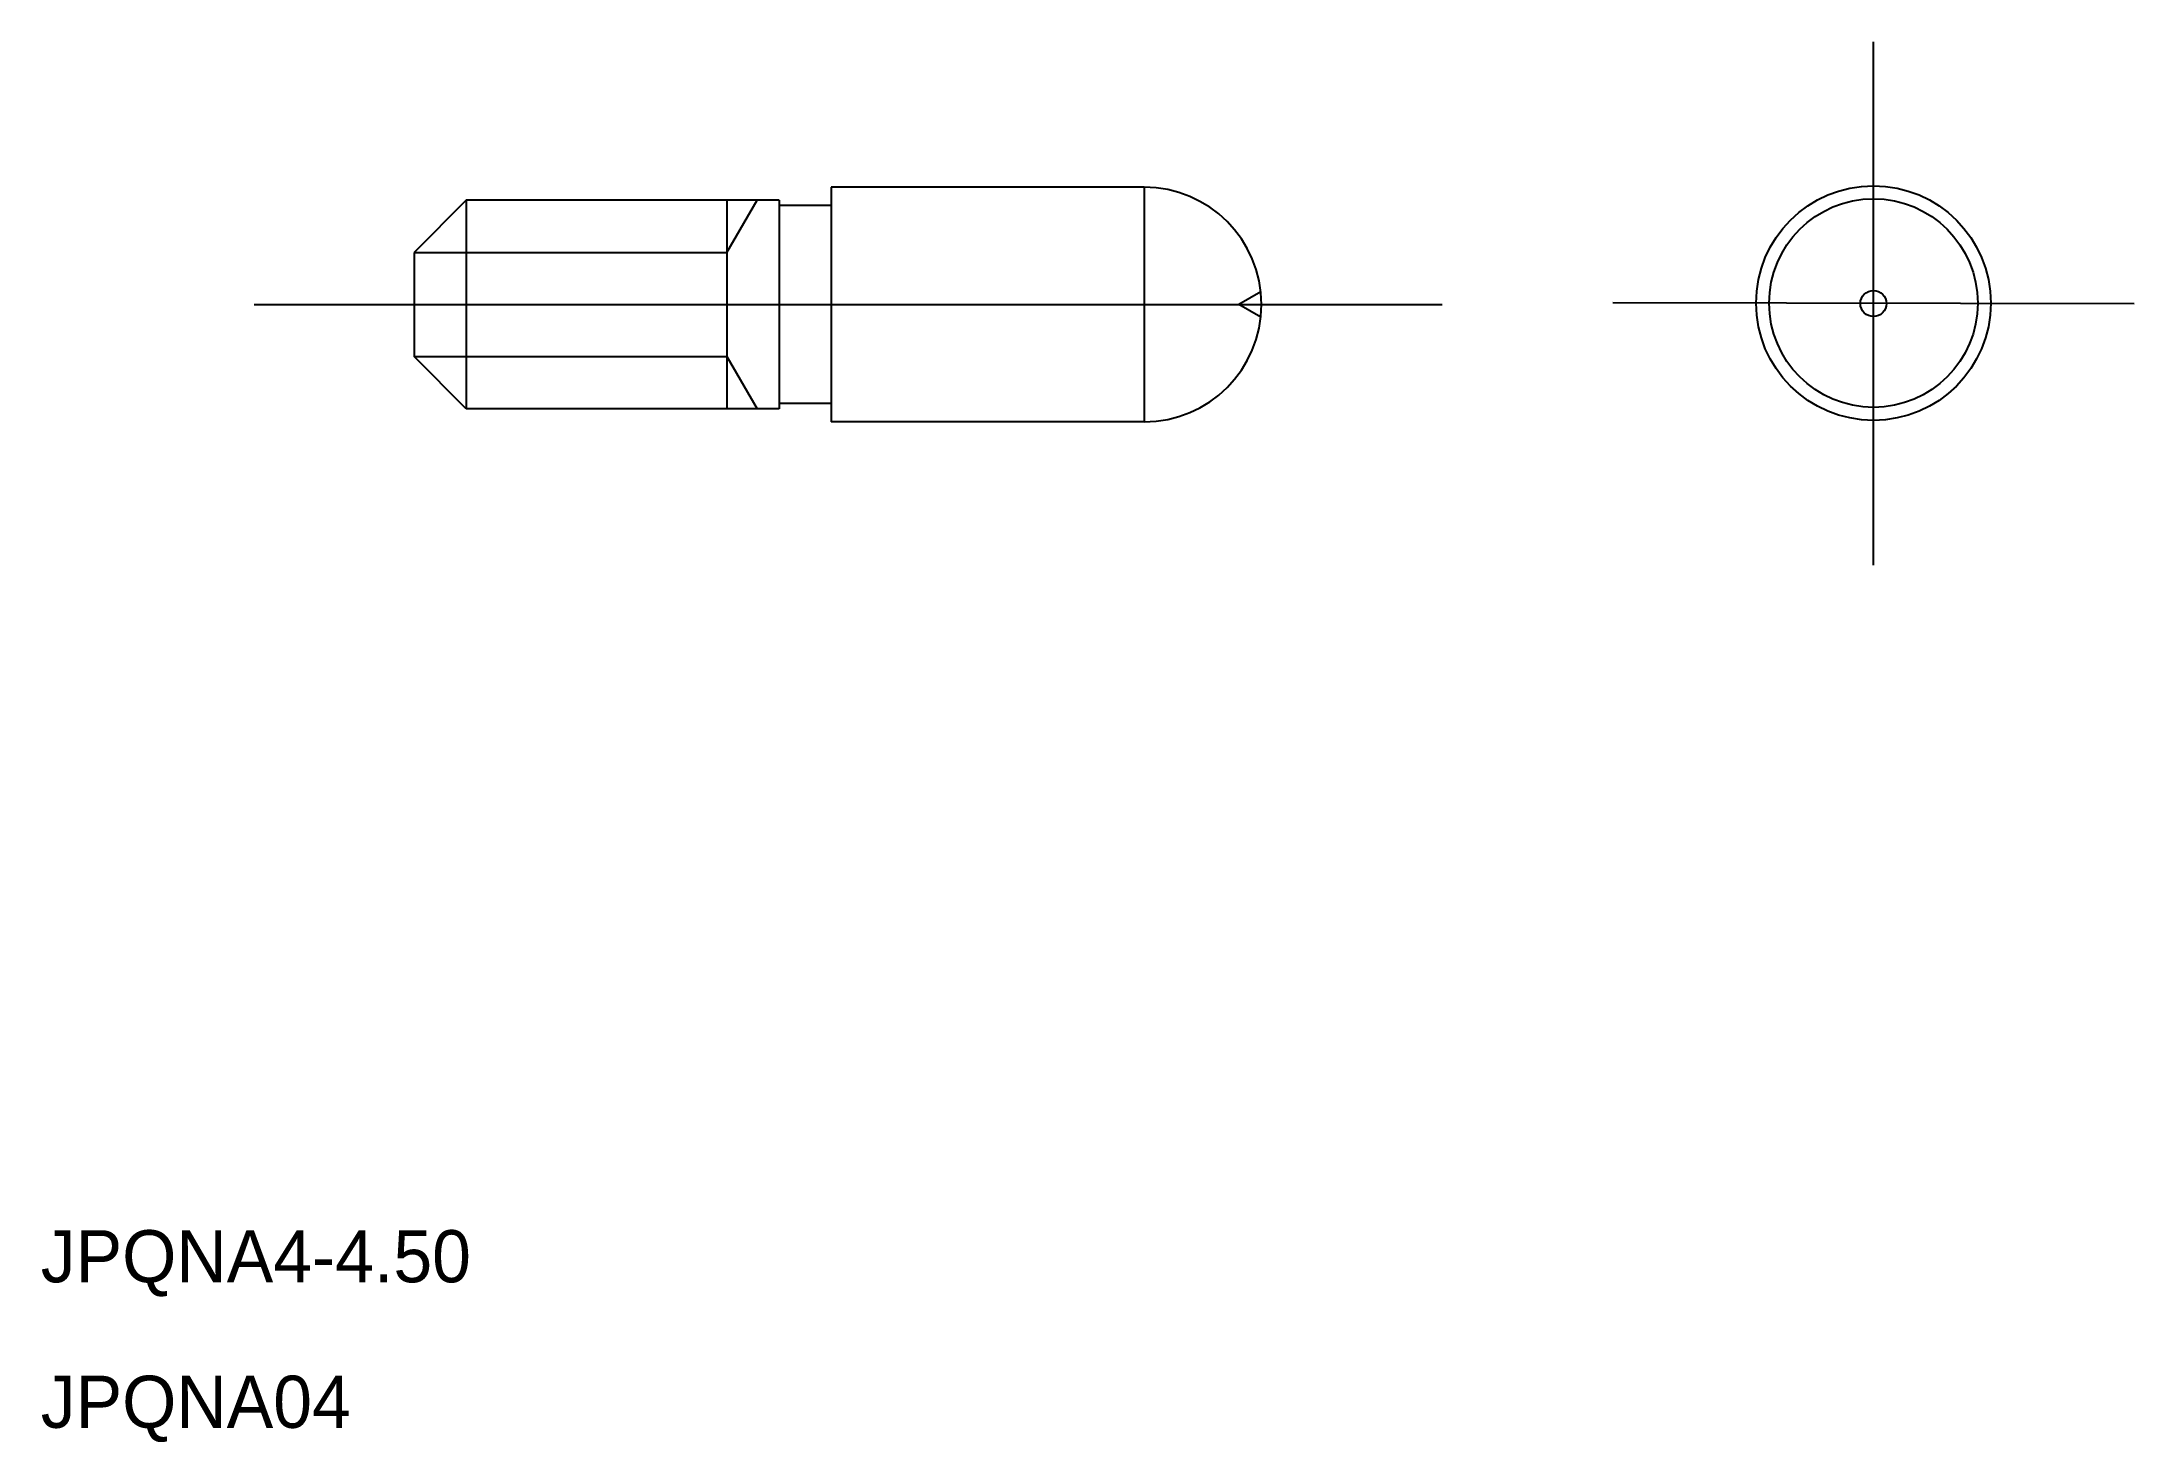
# Model space of a CAD drawing. Extents: x 556.6 to 596.8, y 570.8 to 597.7.
import ezdxf

# ---------------------------------------------------------------- set-up
doc = ezdxf.new("R2010")
doc.units = 0
doc.linetypes.add('CENTER', pattern=[50.8, 31.75, -6.35, 6.35, -6.35])
doc.linetypes.add('DASHED', pattern=[19.05, 12.7, -6.35])
doc.layers.get('0').update_dxf_attribs({"linetype": 'CONTINUOUS'})
doc.layers.add('CENTER', color=1, linetype='CENTER')

msp = doc.modelspace()

# ---------------------------------------------------------------- linework, layer by layer
at = {"color": 7, "linetype": 'CONTINUOUS'}
for p, q in [((571.782, 594.916), (571.782, 590.416)), ((577.782, 594.916), (571.782, 594.916)), ((577.782, 594.916), (577.782, 590.416)), ((564.782, 594.666), (563.782, 593.666)), ((570.782, 594.666), (564.782, 594.666)), ((564.782, 594.666), (564.782, 590.666)), ((569.782, 594.666), (569.782, 590.666)), ((570.782, 594.666), (570.782, 590.666)), ((571.782, 594.566), (570.782, 594.566)), ((563.782, 593.666), (563.782, 591.666)), ((564.782, 590.666), (563.782, 591.666)), ((571.782, 590.766), (570.782, 590.766)), ((570.782, 590.666), (564.782, 590.666)), ((577.782, 590.416), (571.782, 590.416))]:
    msp.add_line(p, q, dxfattribs=at)
at = {"color": 3, "linetype": 'CONTINUOUS'}
for p, q in [((569.782, 593.666), (570.359, 594.666)), ((563.782, 593.666), (569.782, 593.666)), ((563.782, 591.666), (569.782, 591.666)), ((569.782, 591.666), (570.359, 590.666))]:
    msp.add_line(p, q, dxfattribs=at)
at = {"color": 3, "linetype": 'DASHED'}
for p in [(580.019, 592.908), (580.019, 592.423)]:
    msp.add_line(p, (579.599, 592.666), dxfattribs=at)
at = {"color": 7, "linetype": 'CONTINUOUS'}
for centre, radius in [((591.77, 592.694), 2.25), ((591.77, 592.685), 0.25)]:
    msp.add_circle(centre, radius, dxfattribs=at)
at = {"color": 3, "linetype": 'DASHED'}
msp.add_circle((591.77, 592.694), 2, dxfattribs=at)
at = {"color": 7, "linetype": 'CONTINUOUS'}
msp.add_arc((577.782, 592.666), 2.25, 270, 90, dxfattribs=at)
at = {"layer": 'CENTER', "color": 1, "linetype": 'CONTINUOUS'}
for p, q in [((591.77, 587.666), (591.77, 597.704)), ((586.77, 592.704), (596.77, 592.685))]:
    msp.add_line(p, q, dxfattribs=at)
at = {"layer": 'CENTER', "color": 1, "linetype": 'CENTER'}
msp.add_line((560.714, 592.666), (583.498, 592.666), dxfattribs=at)

# ---------------------------------------------------------------- texts
at = {"color": 7, "linetype": 'CONTINUOUS'}
for s, p in [('JPQNA4-4.50', (556.622, 573.913)), ('JPQNA04', (556.622, 571.122))]:
    msp.add_text(s, height=1, dxfattribs=at).set_placement(p)

doc.saveas('drawing.dxf')
